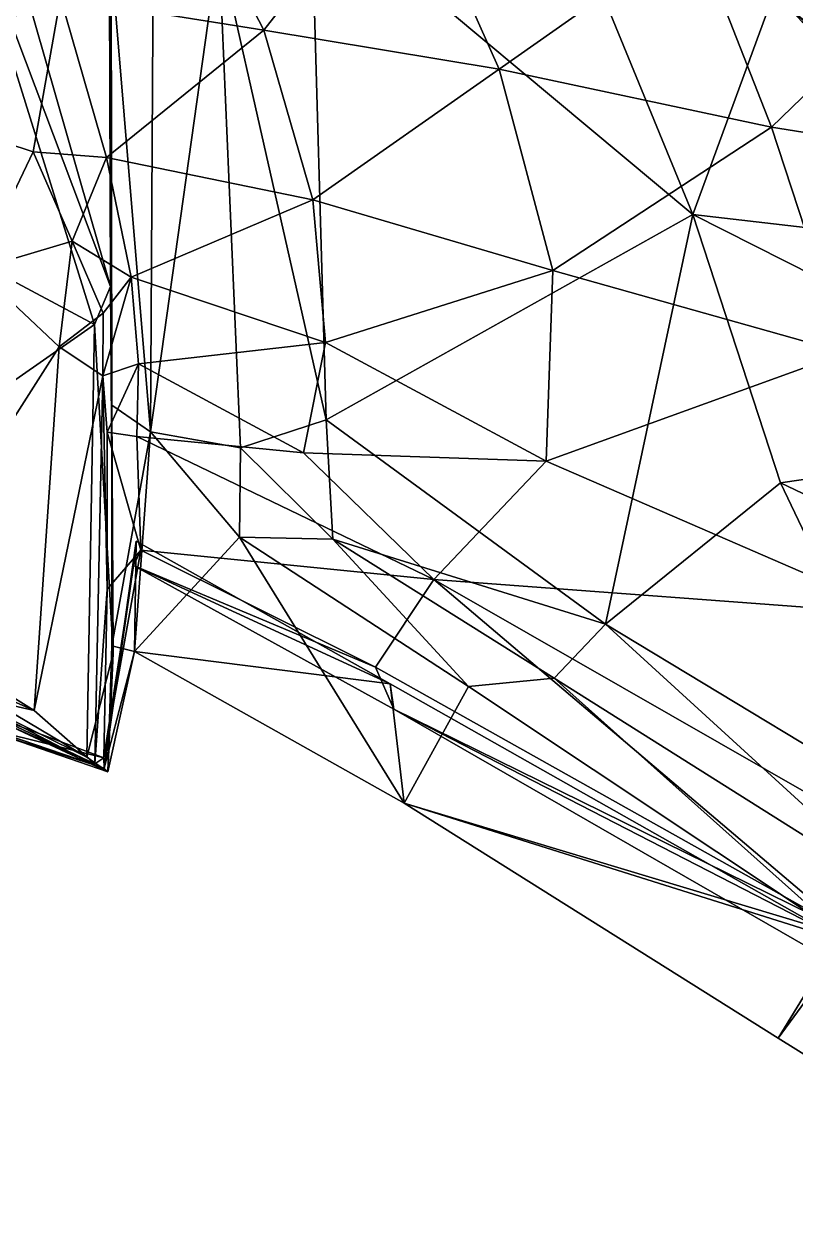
# Model space of a CAD drawing. Extents: x -4.77 to 4.77, y -2.48 to 3.3.
# Drawn here: x -1.952 to -1.584, y 0.004 to 0.576 of the extents above; entities that cross this region are included whole.
import ezdxf

# ---------------------------------------------------------------- set-up
doc = ezdxf.new("R2010")
doc.units = 0

msp = doc.modelspace()

# ---------------------------------------------------------------- linework, layer by layer
for points in [[(-1.6329, 0.48482, -0.75752), (-1.8151, 0.63704, -0.71098), (-1.72617, 0.71189, -0.73192)], [(-1.6329, 0.48482, 0.75752), (-1.72617, 0.71189, 0.73192), (-1.8151, 0.63704, 0.71098)], [(-1.72617, 0.71189, -0.73192), (-1.59487, 0.58901, -0.76993), (-1.6329, 0.48482, -0.75752)], [(-1.72617, 0.71189, 0.73192), (-1.6329, 0.48482, 0.75752), (-1.59487, 0.58901, 0.76993)], [(-2.04104, 0.54536, -0.15253), (-1.93468, 0.58829, -0.21334), (-1.97142, 0.6658, -0.1762)], [(-2.04104, 0.54536, 0.15253), (-1.97142, 0.6658, 0.1762), (-1.93468, 0.58829, 0.21334)], [(-1.91084, 0.45049, -0.9659), (-1.98748, 0.65361, -1.1102), (-1.97303, 0.66663, -1.10722)], [(-1.91084, 0.45049, 0.9659), (-1.97303, 0.66663, 1.10722), (-1.98748, 0.65361, 1.1102)], [(-1.9113, 0.59113, -0.97017), (-1.91084, 0.45049, -0.9659), (-1.97303, 0.66663, -1.10722)], [(-1.9113, 0.59113, 0.97017), (-1.97303, 0.66663, 1.10722), (-1.91084, 0.45049, 0.9659)], [(-2.06415, 0.51013, -0.98037), (-1.98748, 0.65361, -1.1102), (-1.91846, 0.43243, -0.9829)], [(-2.06415, 0.51013, 0.98037), (-1.91846, 0.43243, 0.9829), (-1.98748, 0.65361, 1.1102)], [(-1.91084, 0.45049, -0.9659), (-1.91846, 0.43243, -0.9829), (-1.98748, 0.65361, -1.1102)], [(-1.91084, 0.45049, 0.9659), (-1.98748, 0.65361, 1.1102), (-1.91846, 0.43243, 0.9829)], [(-1.87851, 0.65196, -0.155), (-1.93468, 0.58829, -0.21334), (-1.83759, 0.57281, -0.19315)], [(-1.87851, 0.65196, 0.155), (-1.83759, 0.57281, 0.19315), (-1.93468, 0.58829, 0.21334)], [(-1.77131, 0.65729, -0.11285), (-1.87851, 0.65196, -0.155), (-1.83759, 0.57281, -0.19315)], [(-1.77131, 0.65729, 0.11285), (-1.83759, 0.57281, 0.19315), (-1.87851, 0.65196, 0.155)], [(-1.77131, 0.65729, -0.11285), (-1.83759, 0.57281, -0.19315), (-1.72544, 0.55422, -0.16479)], [(-1.77131, 0.65729, 0.11285), (-1.72544, 0.55422, 0.16479), (-1.83759, 0.57281, 0.19315)], [(-1.72544, 0.55422, -0.16479), (-1.63202, 0.61988, -0.08805), (-1.77131, 0.65729, -0.11285)], [(-1.72544, 0.55422, 0.16479), (-1.77131, 0.65729, 0.11285), (-1.63202, 0.61988, 0.08805)], [(-1.80788, 0.38696, -0.74071), (-1.85921, 0.61344, -0.57671), (-1.8151, 0.63704, -0.71098)], [(-1.80788, 0.38696, 0.74071), (-1.8151, 0.63704, 0.71098), (-1.85921, 0.61344, 0.57671)], [(-1.6329, 0.48482, -0.75752), (-1.80788, 0.38696, -0.74071), (-1.8151, 0.63704, -0.71098)], [(-1.6329, 0.48482, 0.75752), (-1.8151, 0.63704, 0.71098), (-1.80788, 0.38696, 0.74071)], [(-1.91053, 0.60691, -0.66394), (-1.89025, 0.62883, -0.57079), (-1.89169, 0.38122, -0.59464)], [(-1.91053, 0.60691, 0.66394), (-1.89169, 0.38122, 0.59464), (-1.89025, 0.62883, 0.57079)], [(-1.85921, 0.61344, -0.57671), (-1.89169, 0.38122, -0.59464), (-1.89025, 0.62883, -0.57079)], [(-1.85921, 0.61344, 0.57671), (-1.89025, 0.62883, 0.57079), (-1.89169, 0.38122, 0.59464)], [(-1.72544, 0.55422, -0.16479), (-1.59543, 0.52652, -0.13643), (-1.63202, 0.61988, -0.08805)], [(-1.72544, 0.55422, 0.16479), (-1.63202, 0.61988, 0.08805), (-1.59543, 0.52652, 0.13643)], [(-1.51762, 0.60179, -0.05967), (-1.63202, 0.61988, -0.08805), (-1.59543, 0.52652, -0.13643)], [(-1.51762, 0.60179, 0.05967), (-1.59543, 0.52652, 0.13643), (-1.63202, 0.61988, 0.08805)], [(-1.55548, 0.57288, 0.15641), (-1.61482, 0.61692, 0.16929), (-1.61437, 0.61785, 0.11111)], [(-1.55548, 0.57288, -0.15641), (-1.61437, 0.61785, -0.11111), (-1.61482, 0.61692, -0.16929)], [(-1.55548, 0.57288, 0.15641), (-1.61437, 0.61785, 0.11111), (-1.56518, 0.58224, 0.09834)], [(-1.55548, 0.57288, -0.15641), (-1.56518, 0.58224, -0.09834), (-1.61437, 0.61785, -0.11111)], [(-1.85921, 0.61344, -0.57671), (-1.84887, 0.37364, -0.60678), (-1.89169, 0.38122, -0.59464)], [(-1.85921, 0.61344, 0.57671), (-1.89169, 0.38122, 0.59464), (-1.84887, 0.37364, 0.60678)], [(-1.80788, 0.38696, -0.74071), (-1.84887, 0.37364, -0.60678), (-1.85921, 0.61344, -0.57671)], [(-1.80788, 0.38696, 0.74071), (-1.85921, 0.61344, 0.57671), (-1.84887, 0.37364, 0.60678)], [(-1.61482, 0.61692, 0.16929), (-1.55548, 0.57288, 0.15641), (-1.56206, 0.5816, 0.23884)], [(-1.61482, 0.61692, -0.16929), (-1.56206, 0.5816, -0.23884), (-1.55548, 0.57288, -0.15641)], [(-1.53887, 0.5672, 0.31841), (-1.57898, 0.61227, 0.39944), (-1.60012, 0.61347, 0.32133)], [(-1.56206, 0.5816, 0.23884), (-1.53887, 0.5672, 0.31841), (-1.60012, 0.61347, 0.32133)], [(-1.53887, 0.5672, -0.31841), (-1.60012, 0.61347, -0.32133), (-1.57898, 0.61227, -0.39944)], [(-1.56206, 0.5816, -0.23884), (-1.60012, 0.61347, -0.32133), (-1.53887, 0.5672, -0.31841)], [(-1.9113, 0.59113, -0.97017), (-1.91053, 0.60691, -0.66394), (-1.91023, 0.39397, -0.71363)], [(-1.9113, 0.59113, 0.97017), (-1.91023, 0.39397, 0.71363), (-1.91053, 0.60691, 0.66394)], [(-1.91053, 0.60691, -0.66394), (-1.89169, 0.38122, -0.59464), (-1.91023, 0.39397, -0.71363)], [(-1.91053, 0.60691, 0.66394), (-1.91023, 0.39397, 0.71363), (-1.89169, 0.38122, 0.59464)], [(-1.51762, 0.60179, -0.05967), (-1.59543, 0.52652, -0.13643), (-1.4718, 0.50681, -0.10549)], [(-1.51762, 0.60179, 0.05967), (-1.4718, 0.50681, 0.10549), (-1.59543, 0.52652, 0.13643)], [(-1.9113, 0.59113, -0.97017), (-1.91023, 0.39397, -0.71363), (-1.91084, 0.45049, -0.9659)], [(-1.9113, 0.59113, 0.97017), (-1.91084, 0.45049, 0.9659), (-1.91023, 0.39397, 0.71363)], [(-1.6329, 0.48482, -0.75752), (-1.59487, 0.58901, -0.76993), (-1.43099, 0.4614, -0.79676)], [(-1.6329, 0.48482, 0.75752), (-1.43099, 0.4614, 0.79676), (-1.59487, 0.58901, 0.76993)], [(-1.58559, 0.58188, -0.91108), (-1.43099, 0.4614, -0.79676), (-1.59487, 0.58901, -0.76993)], [(-1.58559, 0.58188, 0.91108), (-1.59487, 0.58901, 0.76993), (-1.43099, 0.4614, 0.79676)], [(-1.94769, 0.51467, -0.20894), (-1.93468, 0.58829, -0.21334), (-2.04104, 0.54536, -0.15253)], [(-1.94769, 0.51467, 0.20894), (-2.04104, 0.54536, 0.15253), (-1.93468, 0.58829, 0.21334)], [(-1.91271, 0.51197, -0.25673), (-1.93468, 0.58829, -0.21334), (-1.94769, 0.51467, -0.20894)], [(-1.91271, 0.51197, 0.25673), (-1.94769, 0.51467, 0.20894), (-1.93468, 0.58829, 0.21334)], [(-1.83759, 0.57281, -0.19315), (-1.93468, 0.58829, -0.21334), (-1.91271, 0.51197, -0.25673)], [(-1.83759, 0.57281, 0.19315), (-1.91271, 0.51197, 0.25673), (-1.93468, 0.58829, 0.21334)], [(-1.42912, 0.46212, -0.92379), (-1.58559, 0.58188, -0.91108), (-1.58076, 0.57676, -0.9998)], [(-1.58559, 0.58188, -0.91108), (-1.42912, 0.46212, -0.92379), (-1.43099, 0.4614, -0.79676)], [(-1.42912, 0.46212, 0.92379), (-1.58076, 0.57676, 0.9998), (-1.58559, 0.58188, 0.91108)], [(-1.58559, 0.58188, 0.91108), (-1.43099, 0.4614, 0.79676), (-1.42912, 0.46212, 0.92379)], [(-1.83759, 0.57281, -0.19315), (-1.91271, 0.51197, -0.25673), (-1.81421, 0.49187, -0.23901)], [(-1.83759, 0.57281, 0.19315), (-1.81421, 0.49187, 0.23901), (-1.91271, 0.51197, 0.25673)], [(-1.72544, 0.55422, -0.16479), (-1.83759, 0.57281, -0.19315), (-1.81421, 0.49187, -0.23901)], [(-1.72544, 0.55422, 0.16479), (-1.81421, 0.49187, 0.23901), (-1.83759, 0.57281, 0.19315)], [(-1.72544, 0.55422, -0.16479), (-1.81421, 0.49187, -0.23901), (-1.69974, 0.45821, -0.21937)], [(-1.72544, 0.55422, 0.16479), (-1.69974, 0.45821, 0.21937), (-1.81421, 0.49187, 0.23901)], [(-1.59543, 0.52652, -0.13643), (-1.72544, 0.55422, -0.16479), (-1.69974, 0.45821, -0.21937)], [(-1.59543, 0.52652, 0.13643), (-1.69974, 0.45821, 0.21937), (-1.72544, 0.55422, 0.16479)], [(-1.94769, 0.51467, -0.20894), (-2.04104, 0.54536, -0.15253), (-1.97467, 0.45859, -0.18228)], [(-1.94769, 0.51467, 0.20894), (-1.97467, 0.45859, 0.18228), (-2.04104, 0.54536, 0.15253)], [(-1.59543, 0.52652, -0.13643), (-1.69974, 0.45821, -0.21937), (-1.5601, 0.41886, -0.19472)], [(-1.59543, 0.52652, 0.13643), (-1.5601, 0.41886, 0.19472), (-1.69974, 0.45821, 0.21937)], [(-1.5601, 0.41886, -0.19472), (-1.4718, 0.50681, -0.10549), (-1.59543, 0.52652, -0.13643)], [(-1.5601, 0.41886, 0.19472), (-1.59543, 0.52652, 0.13643), (-1.4718, 0.50681, 0.10549)], [(-1.97467, 0.45859, -0.18228), (-1.92919, 0.47213, -0.23878), (-1.94769, 0.51467, -0.20894)], [(-1.97467, 0.45859, 0.18228), (-1.94769, 0.51467, 0.20894), (-1.92919, 0.47213, 0.23878)], [(-1.91271, 0.51197, -0.25673), (-1.94769, 0.51467, -0.20894), (-1.92919, 0.47213, -0.23878)], [(-1.91271, 0.51197, 0.25673), (-1.92919, 0.47213, 0.23878), (-1.94769, 0.51467, 0.20894)], [(-2.07983, 0.31965, -0.84408), (-2.06415, 0.51013, -0.98037), (-1.91846, 0.43243, -0.9829)], [(-2.07983, 0.31965, 0.84408), (-1.91846, 0.43243, 0.9829), (-2.06415, 0.51013, 0.98037)], [(-1.92919, 0.47213, -0.23878), (-1.901, 0.4549, -0.30325), (-1.91271, 0.51197, -0.25673)], [(-1.92919, 0.47213, 0.23878), (-1.91271, 0.51197, 0.25673), (-1.901, 0.4549, 0.30325)], [(-1.81421, 0.49187, -0.23901), (-1.91271, 0.51197, -0.25673), (-1.901, 0.4549, -0.30325)], [(-1.81421, 0.49187, 0.23901), (-1.901, 0.4549, 0.30325), (-1.91271, 0.51197, 0.25673)], [(-1.81421, 0.49187, -0.23901), (-1.901, 0.4549, -0.30325), (-1.8083, 0.42379, -0.28978)], [(-1.81421, 0.49187, 0.23901), (-1.8083, 0.42379, 0.28978), (-1.901, 0.4549, 0.30325)], [(-1.69974, 0.45821, -0.21937), (-1.81421, 0.49187, -0.23901), (-1.8083, 0.42379, -0.28978)], [(-1.69974, 0.45821, 0.21937), (-1.8083, 0.42379, 0.28978), (-1.81421, 0.49187, 0.23901)], [(-1.6329, 0.48482, -0.75752), (-1.67464, 0.28951, -0.76784), (-1.80788, 0.38696, -0.74071)], [(-1.6329, 0.48482, 0.75752), (-1.80788, 0.38696, 0.74071), (-1.67464, 0.28951, 0.76784)], [(-1.6329, 0.48482, -0.75752), (-1.59111, 0.35684, -0.7692), (-1.67464, 0.28951, -0.76784)], [(-1.6329, 0.48482, 0.75752), (-1.67464, 0.28951, 0.76784), (-1.59111, 0.35684, 0.7692)], [(-1.6329, 0.48482, -0.75752), (-1.43099, 0.4614, -0.79676), (-1.4269, 0.38078, -0.78164)], [(-1.59111, 0.35684, -0.7692), (-1.6329, 0.48482, -0.75752), (-1.4269, 0.38078, -0.78164)], [(-1.6329, 0.48482, 0.75752), (-1.4269, 0.38078, 0.78164), (-1.43099, 0.4614, 0.79676)], [(-1.59111, 0.35684, 0.7692), (-1.4269, 0.38078, 0.78164), (-1.6329, 0.48482, 0.75752)], [(-1.97467, 0.45859, -0.18228), (-1.93535, 0.4218, -0.22702), (-1.92919, 0.47213, -0.23878)], [(-1.97467, 0.45859, 0.18228), (-1.92919, 0.47213, 0.23878), (-1.93535, 0.4218, 0.22702)], [(-1.93535, 0.4218, -0.22702), (-1.91428, 0.43777, -0.29245), (-1.92919, 0.47213, -0.23878)], [(-1.93535, 0.4218, 0.22702), (-1.92919, 0.47213, 0.23878), (-1.91428, 0.43777, 0.29245)], [(-1.92919, 0.47213, -0.23878), (-1.91428, 0.43777, -0.29245), (-1.901, 0.4549, -0.30325)], [(-1.92919, 0.47213, 0.23878), (-1.901, 0.4549, 0.30325), (-1.91428, 0.43777, 0.29245)], [(-1.93535, 0.4218, -0.22702), (-1.97467, 0.45859, -0.18228), (-2.01784, 0.29233, -0.16096)], [(-1.93535, 0.4218, 0.22702), (-2.01784, 0.29233, 0.16096), (-1.97467, 0.45859, 0.18228)], [(-1.69974, 0.45821, -0.21937), (-1.8083, 0.42379, -0.28978), (-1.70297, 0.36714, -0.28698)], [(-1.69974, 0.45821, 0.21937), (-1.70297, 0.36714, 0.28698), (-1.8083, 0.42379, 0.28978)], [(-1.5601, 0.41886, -0.19472), (-1.69974, 0.45821, -0.21937), (-1.70297, 0.36714, -0.28698)], [(-1.5601, 0.41886, 0.19472), (-1.70297, 0.36714, 0.28698), (-1.69974, 0.45821, 0.21937)], [(-1.901, 0.4549, -0.30325), (-1.91445, 0.40787, -0.29537), (-1.89745, 0.4137, -0.34675)], [(-1.901, 0.4549, -0.30325), (-1.91428, 0.43777, -0.29245), (-1.91445, 0.40787, -0.29537)], [(-1.901, 0.4549, 0.30325), (-1.89745, 0.4137, 0.34675), (-1.91445, 0.40787, 0.29537)], [(-1.901, 0.4549, 0.30325), (-1.91445, 0.40787, 0.29537), (-1.91428, 0.43777, 0.29245)], [(-1.8083, 0.42379, -0.28978), (-1.901, 0.4549, -0.30325), (-1.89745, 0.4137, -0.34675)], [(-1.8083, 0.42379, 0.28978), (-1.89745, 0.4137, 0.34675), (-1.901, 0.4549, 0.30325)], [(-1.90959, 0.2757, -0.81728), (-1.91846, 0.43243, -0.9829), (-1.91084, 0.45049, -0.9659)], [(-1.90959, 0.2757, 0.81728), (-1.91084, 0.45049, 0.9659), (-1.91846, 0.43243, 0.9829)], [(-1.90959, 0.2757, -0.81728), (-1.91084, 0.45049, -0.9659), (-1.91023, 0.39397, -0.71363)], [(-1.90959, 0.2757, 0.81728), (-1.91023, 0.39397, 0.71363), (-1.91084, 0.45049, 0.9659)], [(-1.93535, 0.4218, -0.22702), (-1.91445, 0.40787, -0.29537), (-1.91428, 0.43777, -0.29245)], [(-1.93535, 0.4218, 0.22702), (-1.91428, 0.43777, 0.29245), (-1.91445, 0.40787, 0.29537)], [(-2.07983, 0.31965, -0.84408), (-1.91846, 0.43243, -0.9829), (-1.92206, 0.22609, -0.84958)], [(-2.07983, 0.31965, 0.84408), (-1.92206, 0.22609, 0.84958), (-1.91846, 0.43243, 0.9829)], [(-1.90959, 0.2757, -0.81728), (-1.92206, 0.22609, -0.84958), (-1.91846, 0.43243, -0.9829)], [(-1.90959, 0.2757, 0.81728), (-1.91846, 0.43243, 0.9829), (-1.92206, 0.22609, 0.84958)], [(-1.8083, 0.42379, -0.28978), (-1.89745, 0.4137, -0.34675), (-1.81874, 0.37118, -0.3486)], [(-1.8083, 0.42379, 0.28978), (-1.81874, 0.37118, 0.3486), (-1.89745, 0.4137, 0.34675)], [(-1.70297, 0.36714, -0.28698), (-1.8083, 0.42379, -0.28978), (-1.81874, 0.37118, -0.3486)], [(-1.70297, 0.36714, 0.28698), (-1.81874, 0.37118, 0.3486), (-1.8083, 0.42379, 0.28978)], [(-1.93535, 0.4218, -0.22702), (-2.01784, 0.29233, -0.16096), (-1.94719, 0.24834, -0.21344)], [(-1.93535, 0.4218, 0.22702), (-1.94719, 0.24834, 0.21344), (-2.01784, 0.29233, 0.16096)], [(-1.94719, 0.24834, -0.21344), (-1.91445, 0.40787, -0.29537), (-1.93535, 0.4218, -0.22702)], [(-1.94719, 0.24834, 0.21344), (-1.93535, 0.4218, 0.22702), (-1.91445, 0.40787, 0.29537)], [(-1.5601, 0.41886, -0.19472), (-1.70297, 0.36714, -0.28698), (-1.53468, 0.29431, -0.26997)], [(-1.5601, 0.41886, 0.19472), (-1.53468, 0.29431, 0.26997), (-1.70297, 0.36714, 0.28698)], [(-1.91246, 0.38107, -0.33712), (-1.89745, 0.4137, -0.34675), (-1.91445, 0.40787, -0.29537)], [(-1.91246, 0.38107, 0.33712), (-1.91445, 0.40787, 0.29537), (-1.89745, 0.4137, 0.34675)], [(-1.91246, 0.38107, -0.33712), (-1.89831, 0.37902, -0.37604), (-1.89745, 0.4137, -0.34675)], [(-1.91246, 0.38107, 0.33712), (-1.89745, 0.4137, 0.34675), (-1.89831, 0.37902, 0.37604)], [(-1.81874, 0.37118, -0.3486), (-1.89745, 0.4137, -0.34675), (-1.89831, 0.37902, -0.37604)], [(-1.81874, 0.37118, 0.3486), (-1.89831, 0.37902, 0.37604), (-1.89745, 0.4137, 0.34675)], [(-1.94719, 0.24834, -0.21344), (-1.9183, 0.22282, -0.30151), (-1.91445, 0.40787, -0.29537)], [(-1.94719, 0.24834, 0.21344), (-1.91445, 0.40787, 0.29537), (-1.9183, 0.22282, 0.30151)], [(-1.9125, 0.30611, -0.34904), (-1.91445, 0.40787, -0.29537), (-1.9183, 0.22282, -0.30151)], [(-1.9125, 0.30611, 0.34904), (-1.9183, 0.22282, 0.30151), (-1.91445, 0.40787, 0.29537)], [(-1.9125, 0.30611, -0.34904), (-1.91246, 0.38107, -0.33712), (-1.91445, 0.40787, -0.29537)], [(-1.9125, 0.30611, 0.34904), (-1.91445, 0.40787, 0.29537), (-1.91246, 0.38107, 0.33712)], [(-1.90959, 0.2757, -0.81728), (-1.91023, 0.39397, -0.71363), (-1.91018, 0.27911, -0.72496)], [(-1.91018, 0.27911, -0.72496), (-1.91023, 0.39397, -0.71363), (-1.89169, 0.38122, -0.59464)], [(-1.90959, 0.2757, 0.81728), (-1.91018, 0.27911, 0.72496), (-1.91023, 0.39397, 0.71363)], [(-1.91018, 0.27911, 0.72496), (-1.89169, 0.38122, 0.59464), (-1.91023, 0.39397, 0.71363)], [(-1.84887, 0.37364, -0.60678), (-1.80788, 0.38696, -0.74071), (-1.80469, 0.33005, -0.71941)], [(-1.84887, 0.37364, 0.60678), (-1.80469, 0.33005, 0.71941), (-1.80788, 0.38696, 0.74071)], [(-1.67464, 0.28951, -0.76784), (-1.80469, 0.33005, -0.71941), (-1.80788, 0.38696, -0.74071)], [(-1.67464, 0.28951, 0.76784), (-1.80788, 0.38696, 0.74071), (-1.80469, 0.33005, 0.71941)], [(-1.91246, 0.38107, -0.33712), (-1.9125, 0.30611, -0.34904), (-1.89643, 0.32471, -0.38752)], [(-1.91246, 0.38107, 0.33712), (-1.89643, 0.32471, 0.38752), (-1.9125, 0.30611, 0.34904)], [(-1.91246, 0.38107, -0.33712), (-1.89643, 0.32471, -0.38752), (-1.89831, 0.37902, -0.37604)], [(-1.91246, 0.38107, 0.33712), (-1.89831, 0.37902, 0.37604), (-1.89643, 0.32471, 0.38752)], [(-1.91018, 0.27911, -0.72496), (-1.89169, 0.38122, -0.59464), (-1.89943, 0.27645, -0.58838)], [(-1.91018, 0.27911, 0.72496), (-1.89943, 0.27645, 0.58838), (-1.89169, 0.38122, 0.59464)], [(-1.84925, 0.33093, -0.60206), (-1.89943, 0.27645, -0.58838), (-1.89169, 0.38122, -0.59464)], [(-1.84925, 0.33093, 0.60206), (-1.89169, 0.38122, 0.59464), (-1.89943, 0.27645, 0.58838)], [(-1.81874, 0.37118, -0.3486), (-1.89831, 0.37902, -0.37604), (-1.75648, 0.31072, -0.37744)], [(-1.75648, 0.31072, -0.37744), (-1.89831, 0.37902, -0.37604), (-1.89643, 0.32471, -0.38752)], [(-1.81874, 0.37118, 0.3486), (-1.75648, 0.31072, 0.37744), (-1.89831, 0.37902, 0.37604)], [(-1.75648, 0.31072, 0.37744), (-1.89643, 0.32471, 0.38752), (-1.89831, 0.37902, 0.37604)], [(-1.84925, 0.33093, -0.60206), (-1.89169, 0.38122, -0.59464), (-1.84887, 0.37364, -0.60678)], [(-1.84925, 0.33093, 0.60206), (-1.84887, 0.37364, 0.60678), (-1.89169, 0.38122, 0.59464)], [(-1.59111, 0.35684, -0.7692), (-1.4269, 0.38078, -0.78164), (-1.40117, 0.26632, -0.78885)], [(-1.59111, 0.35684, 0.7692), (-1.40117, 0.26632, 0.78885), (-1.4269, 0.38078, 0.78164)], [(-1.84887, 0.37364, -0.60678), (-1.80469, 0.33005, -0.71941), (-1.84925, 0.33093, -0.60206)], [(-1.84887, 0.37364, 0.60678), (-1.84925, 0.33093, 0.60206), (-1.80469, 0.33005, 0.71941)], [(-1.70297, 0.36714, -0.28698), (-1.81874, 0.37118, -0.3486), (-1.75648, 0.31072, -0.37744)], [(-1.70297, 0.36714, 0.28698), (-1.75648, 0.31072, 0.37744), (-1.81874, 0.37118, 0.3486)], [(-1.75648, 0.31072, -0.37744), (-1.53468, 0.29431, -0.26997), (-1.70297, 0.36714, -0.28698)], [(-1.75648, 0.31072, 0.37744), (-1.70297, 0.36714, 0.28698), (-1.53468, 0.29431, 0.26997)], [(-1.51188, 0.19123, -0.78359), (-1.67464, 0.28951, -0.76784), (-1.59111, 0.35684, -0.7692)], [(-1.51188, 0.19123, 0.78359), (-1.59111, 0.35684, 0.7692), (-1.67464, 0.28951, 0.76784)], [(-1.51188, 0.19123, -0.78359), (-1.59111, 0.35684, -0.7692), (-1.40117, 0.26632, -0.78885)], [(-1.51188, 0.19123, 0.78359), (-1.40117, 0.26632, 0.78885), (-1.59111, 0.35684, 0.7692)], [(-1.89854, 0.32899, -0.46578), (-1.91385, 0.22083, -0.53212), (-1.89943, 0.27645, -0.58838)], [(-1.89854, 0.32899, -0.46578), (-1.89992, 0.31745, -0.42323), (-1.91385, 0.22083, -0.53212)], [(-1.89854, 0.32899, 0.46578), (-1.89943, 0.27645, 0.58838), (-1.91385, 0.22083, 0.53212)], [(-1.89854, 0.32899, 0.46578), (-1.91385, 0.22083, 0.53212), (-1.89992, 0.31745, 0.42323)], [(-1.89992, 0.31745, -0.42323), (-1.89854, 0.32899, -0.46578), (-1.77735, 0.26106, -0.47016)], [(-1.89992, 0.31745, 0.42323), (-1.77735, 0.26106, 0.47016), (-1.89854, 0.32899, 0.46578)], [(-1.84925, 0.33093, -0.60206), (-1.77069, 0.2041, -0.59684), (-1.89943, 0.27645, -0.58838)], [(-1.84925, 0.33093, 0.60206), (-1.89943, 0.27645, 0.58838), (-1.77069, 0.2041, 0.59684)], [(-1.89943, 0.27645, -0.58838), (-1.77735, 0.26106, -0.47016), (-1.89854, 0.32899, -0.46578)], [(-1.89943, 0.27645, 0.58838), (-1.89854, 0.32899, 0.46578), (-1.77735, 0.26106, 0.47016)], [(-1.84925, 0.33093, -0.60206), (-1.74008, 0.25968, -0.61747), (-1.77069, 0.2041, -0.59684)], [(-1.74008, 0.25968, -0.61747), (-1.84925, 0.33093, -0.60206), (-1.80469, 0.33005, -0.71941)], [(-1.84925, 0.33093, 0.60206), (-1.77069, 0.2041, 0.59684), (-1.74008, 0.25968, 0.61747)], [(-1.74008, 0.25968, 0.61747), (-1.80469, 0.33005, 0.71941), (-1.84925, 0.33093, 0.60206)], [(-1.74008, 0.25968, -0.61747), (-1.80469, 0.33005, -0.71941), (-1.69917, 0.26371, -0.73005)], [(-1.67464, 0.28951, -0.76784), (-1.69917, 0.26371, -0.73005), (-1.80469, 0.33005, -0.71941)], [(-1.74008, 0.25968, 0.61747), (-1.69917, 0.26371, 0.73005), (-1.80469, 0.33005, 0.71941)], [(-1.67464, 0.28951, 0.76784), (-1.80469, 0.33005, 0.71941), (-1.69917, 0.26371, 0.73005)], [(-1.9125, 0.30611, -0.34904), (-1.91394, 0.2258, -0.37287), (-1.89643, 0.32471, -0.38752)], [(-1.91394, 0.2258, -0.37287), (-1.89992, 0.31745, -0.42323), (-1.89643, 0.32471, -0.38752)], [(-1.9125, 0.30611, 0.34904), (-1.89643, 0.32471, 0.38752), (-1.91394, 0.2258, 0.37287)], [(-1.91394, 0.2258, 0.37287), (-1.89643, 0.32471, 0.38752), (-1.89992, 0.31745, 0.42323)], [(-1.89992, 0.31745, -0.42323), (-1.78444, 0.26895, -0.38872), (-1.89643, 0.32471, -0.38752)], [(-1.89992, 0.31745, 0.42323), (-1.89643, 0.32471, 0.38752), (-1.78444, 0.26895, 0.38872)], [(-1.75648, 0.31072, -0.37744), (-1.89643, 0.32471, -0.38752), (-1.78444, 0.26895, -0.38872)], [(-1.75648, 0.31072, 0.37744), (-1.78444, 0.26895, 0.38872), (-1.89643, 0.32471, 0.38752)], [(-2.07983, 0.31965, -0.84408), (-1.92206, 0.22609, -0.84958), (-1.9914, 0.26032, -0.80067)], [(-2.07983, 0.31965, 0.84408), (-1.9914, 0.26032, 0.80067), (-1.92206, 0.22609, 0.84958)], [(-1.91394, 0.2258, -0.37287), (-1.91385, 0.22083, -0.53212), (-1.89992, 0.31745, -0.42323)], [(-1.91394, 0.2258, 0.37287), (-1.89992, 0.31745, 0.42323), (-1.91385, 0.22083, 0.53212)], [(-1.89992, 0.31745, -0.42323), (-1.77735, 0.26106, -0.47016), (-1.77571, 0.24899, -0.42216)], [(-1.89992, 0.31745, -0.42323), (-1.77571, 0.24899, -0.42216), (-1.78444, 0.26895, -0.38872)], [(-1.89992, 0.31745, 0.42323), (-1.77571, 0.24899, 0.42216), (-1.77735, 0.26106, 0.47016)], [(-1.89992, 0.31745, 0.42323), (-1.78444, 0.26895, 0.38872), (-1.77571, 0.24899, 0.42216)], [(-1.55682, 0.14127, -0.38749), (-1.75648, 0.31072, -0.37744), (-1.78444, 0.26895, -0.38872)], [(-1.55682, 0.14127, 0.38749), (-1.78444, 0.26895, 0.38872), (-1.75648, 0.31072, 0.37744)], [(-1.55682, 0.14127, -0.38749), (-1.53033, 0.18137, -0.37781), (-1.75648, 0.31072, -0.37744)], [(-1.75648, 0.31072, -0.37744), (-1.53033, 0.18137, -0.37781), (-1.53468, 0.29431, -0.26997)], [(-1.55682, 0.14127, 0.38749), (-1.75648, 0.31072, 0.37744), (-1.53033, 0.18137, 0.37781)], [(-1.75648, 0.31072, 0.37744), (-1.53468, 0.29431, 0.26997), (-1.53033, 0.18137, 0.37781)], [(-1.9125, 0.30611, -0.34904), (-1.9183, 0.22282, -0.30151), (-1.91394, 0.2258, -0.37287)], [(-1.9125, 0.30611, 0.34904), (-1.91394, 0.2258, 0.37287), (-1.9183, 0.22282, 0.30151)], [(-2.04862, 0.29306, -0.21943), (-1.94719, 0.24834, -0.21344), (-2.01784, 0.29233, -0.16096)], [(-2.04862, 0.29306, -0.21943), (-1.99535, 0.25925, -0.26486), (-1.94719, 0.24834, -0.21344)], [(-2.04862, 0.29306, 0.21943), (-2.01784, 0.29233, 0.16096), (-1.94719, 0.24834, 0.21344)], [(-2.04862, 0.29306, 0.21943), (-1.94719, 0.24834, 0.21344), (-1.99535, 0.25925, 0.26486)], [(-1.67464, 0.28951, -0.76784), (-1.5293, 0.15672, -0.73874), (-1.69917, 0.26371, -0.73005)], [(-1.67464, 0.28951, 0.76784), (-1.69917, 0.26371, 0.73005), (-1.5293, 0.15672, 0.73874)], [(-1.67464, 0.28951, -0.76784), (-1.51188, 0.19123, -0.78359), (-1.5293, 0.15672, -0.73874)], [(-1.67464, 0.28951, 0.76784), (-1.5293, 0.15672, 0.73874), (-1.51188, 0.19123, 0.78359)], [(-1.91213, 0.21897, -0.73855), (-1.92206, 0.22609, -0.84958), (-1.90959, 0.2757, -0.81728)], [(-1.91213, 0.21897, 0.73855), (-1.90959, 0.2757, 0.81728), (-1.92206, 0.22609, 0.84958)], [(-1.91213, 0.21897, -0.73855), (-1.89943, 0.27645, -0.58838), (-1.91385, 0.22083, -0.53212)], [(-1.91213, 0.21897, 0.73855), (-1.91385, 0.22083, 0.53212), (-1.89943, 0.27645, 0.58838)], [(-1.91213, 0.21897, -0.73855), (-1.90959, 0.2757, -0.81728), (-1.91018, 0.27911, -0.72496)], [(-1.91213, 0.21897, -0.73855), (-1.91018, 0.27911, -0.72496), (-1.89943, 0.27645, -0.58838)], [(-1.91213, 0.21897, 0.73855), (-1.91018, 0.27911, 0.72496), (-1.90959, 0.2757, 0.81728)], [(-1.91213, 0.21897, 0.73855), (-1.89943, 0.27645, 0.58838), (-1.91018, 0.27911, 0.72496)], [(-1.89943, 0.27645, -0.58838), (-1.77069, 0.2041, -0.59684), (-1.77735, 0.26106, -0.47016)], [(-1.89943, 0.27645, 0.58838), (-1.77735, 0.26106, 0.47016), (-1.77069, 0.2041, 0.59684)], [(-1.55682, 0.14127, -0.38749), (-1.78444, 0.26895, -0.38872), (-1.77571, 0.24899, -0.42216)], [(-1.55682, 0.14127, 0.38749), (-1.77571, 0.24899, 0.42216), (-1.78444, 0.26895, 0.38872)], [(-1.69917, 0.26371, -0.73005), (-1.56201, 0.14137, -0.62722), (-1.74008, 0.25968, -0.61747)], [(-1.69917, 0.26371, 0.73005), (-1.74008, 0.25968, 0.61747), (-1.56201, 0.14137, 0.62722)], [(-1.69917, 0.26371, -0.73005), (-1.5293, 0.15672, -0.73874), (-1.56201, 0.14137, -0.62722)], [(-1.69917, 0.26371, 0.73005), (-1.56201, 0.14137, 0.62722), (-1.5293, 0.15672, 0.73874)], [(-1.9183, 0.22282, -0.30151), (-1.99535, 0.25925, -0.26486), (-1.98031, 0.2506, -0.32764)], [(-1.9183, 0.22282, -0.30151), (-1.94719, 0.24834, -0.21344), (-1.99535, 0.25925, -0.26486)], [(-1.9183, 0.22282, 0.30151), (-1.98031, 0.2506, 0.32764), (-1.99535, 0.25925, 0.26486)], [(-1.9183, 0.22282, 0.30151), (-1.99535, 0.25925, 0.26486), (-1.94719, 0.24834, 0.21344)], [(-1.9914, 0.26032, -0.80067), (-1.91213, 0.21897, -0.73855), (-1.96757, 0.24497, -0.74577)], [(-1.9914, 0.26032, -0.80067), (-1.92206, 0.22609, -0.84958), (-1.91213, 0.21897, -0.73855)], [(-1.9914, 0.26032, 0.80067), (-1.96757, 0.24497, 0.74577), (-1.91213, 0.21897, 0.73855)], [(-1.9914, 0.26032, 0.80067), (-1.91213, 0.21897, 0.73855), (-1.92206, 0.22609, 0.84958)], [(-1.77069, 0.2041, -0.59684), (-1.5589, 0.13748, -0.46213), (-1.77735, 0.26106, -0.47016)], [(-1.77571, 0.24899, -0.42216), (-1.77735, 0.26106, -0.47016), (-1.5589, 0.13748, -0.46213)], [(-1.77069, 0.2041, 0.59684), (-1.77735, 0.26106, 0.47016), (-1.5589, 0.13748, 0.46213)], [(-1.77571, 0.24899, 0.42216), (-1.5589, 0.13748, 0.46213), (-1.77735, 0.26106, 0.47016)], [(-1.77069, 0.2041, -0.59684), (-1.74008, 0.25968, -0.61747), (-1.56201, 0.14137, -0.62722)], [(-1.77069, 0.2041, 0.59684), (-1.56201, 0.14137, 0.62722), (-1.74008, 0.25968, 0.61747)], [(-1.91394, 0.2258, -0.37287), (-1.98031, 0.2506, -0.32764), (-1.96658, 0.23881, -0.39889)], [(-1.91394, 0.2258, -0.37287), (-1.9183, 0.22282, -0.30151), (-1.98031, 0.2506, -0.32764)], [(-1.91394, 0.2258, 0.37287), (-1.96658, 0.23881, 0.39889), (-1.98031, 0.2506, 0.32764)], [(-1.91394, 0.2258, 0.37287), (-1.98031, 0.2506, 0.32764), (-1.9183, 0.22282, 0.30151)], [(-1.55682, 0.14127, -0.38749), (-1.77571, 0.24899, -0.42216), (-1.56425, 0.12742, -0.42155)], [(-1.77571, 0.24899, -0.42216), (-1.5589, 0.13748, -0.46213), (-1.56425, 0.12742, -0.42155)], [(-1.55682, 0.14127, 0.38749), (-1.56425, 0.12742, 0.42155), (-1.77571, 0.24899, 0.42216)], [(-1.77571, 0.24899, 0.42216), (-1.56425, 0.12742, 0.42155), (-1.5589, 0.13748, 0.46213)], [(-1.91213, 0.21897, -0.73855), (-1.96285, 0.23657, -0.5902), (-1.96757, 0.24497, -0.74577)], [(-1.91213, 0.21897, 0.73855), (-1.96757, 0.24497, 0.74577), (-1.96285, 0.23657, 0.5902)], [(-1.91385, 0.22083, -0.53212), (-1.96658, 0.23881, -0.39889), (-1.96285, 0.23657, -0.5902)], [(-1.91385, 0.22083, -0.53212), (-1.91394, 0.2258, -0.37287), (-1.96658, 0.23881, -0.39889)], [(-1.91385, 0.22083, 0.53212), (-1.96285, 0.23657, 0.5902), (-1.96658, 0.23881, 0.39889)], [(-1.91385, 0.22083, 0.53212), (-1.96658, 0.23881, 0.39889), (-1.91394, 0.2258, 0.37287)], [(-1.91213, 0.21897, -0.73855), (-1.91385, 0.22083, -0.53212), (-1.96285, 0.23657, -0.5902)], [(-1.91213, 0.21897, 0.73855), (-1.96285, 0.23657, 0.5902), (-1.91385, 0.22083, 0.53212)], [(-1.77069, 0.2041, -0.59684), (-1.56201, 0.14137, -0.62722), (-1.59225, 0.09198, -0.60544)], [(-1.77069, 0.2041, -0.59684), (-1.59225, 0.09198, -0.60544), (-1.5589, 0.13748, -0.46213)], [(-1.77069, 0.2041, 0.59684), (-1.59225, 0.09198, 0.60544), (-1.56201, 0.14137, 0.62722)], [(-1.77069, 0.2041, 0.59684), (-1.5589, 0.13748, 0.46213), (-1.59225, 0.09198, 0.60544)], [(-1.56201, 0.14137, -0.62722), (-1.45057, 0.00388, -0.61263), (-1.59225, 0.09198, -0.60544)], [(-1.56201, 0.14137, 0.62722), (-1.59225, 0.09198, 0.60544), (-1.45057, 0.00388, 0.61263)], [(-1.45057, 0.00388, -0.61263), (-1.5589, 0.13748, -0.46213), (-1.59225, 0.09198, -0.60544)], [(-1.45057, 0.00388, 0.61263), (-1.59225, 0.09198, 0.60544), (-1.5589, 0.13748, 0.46213)]]:
    msp.add_3dface(points)

doc.saveas('drawing.dxf')
